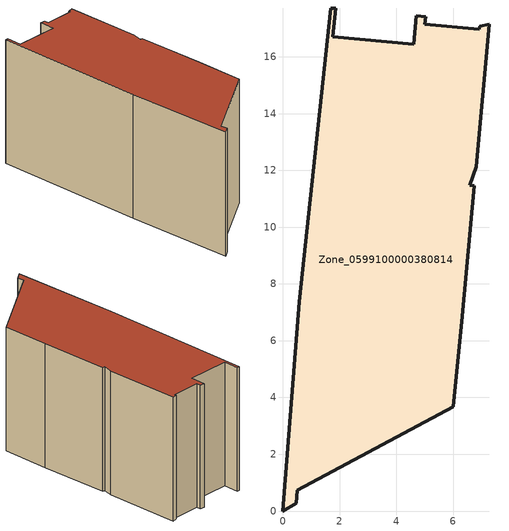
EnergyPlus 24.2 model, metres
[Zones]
Zone_0599100000380814
 floor ground (C_G): 6.75,11.46 6.32,6.86 6.01,3.68 0.5,0.74 0.48,0.27 0,0 0.59,7.37 1.7,17.72 1.86,17.7 1.76,16.71 4.62,16.45 4.71,17.45 5.03,17.42 5,17.14 6.93,16.97 6.94,17.08 7.27,17.14 6.81,12.12 6.58,11.47 z0
 wall outside (C_F): 6.93,16.97 5,17.14 5.03,17.42 4.71,17.45 4.62,16.45 1.76,16.71 1.86,17.7 1.7,17.72 0.59,7.37 0,0 0.48,0.27 0.5,0.74 6.01,3.68 6.32,6.86 6.75,11.46 6.58,11.47 6.81,12.12 7.27,17.14 6.94,17.08 6.93,16.97 z0:8.16
 roof outside (C_R): 0.5,0.74 6.01,3.68 6.32,6.86 6.75,11.46 6.58,11.47 6.81,12.12 7.27,17.14 6.94,17.08 6.93,16.97 5,17.14 5.03,17.42 4.71,17.45 4.62,16.45 1.76,16.71 1.86,17.7 1.7,17.72 0.59,7.37 0,0 0.48,0.27 z8.16
[BUILDING]
Pand.0599100000380814: North Axis=0; Terrain=City; Loads Convergence Tolerance Value=0.04; Temperature Convergence Tolerance Value=0.4; Solar Distribution=FullExterior; Maximum Number of Warmup Days=25; Minimum Number of Warmup Days=1
[Site:Location]
Rotterdam.The.Hague.AP_ZH_NLD Design_Conditions: Latitude=51.96; Longitude=4.45; Time Zone=1; Elevation=-4.5
[SITE:GROUNDTEMPERATURE:BUILDINGSURFACE]
18, 18, 18, 18, 18, 18, 18, 18, 18, 18, 18, 18
[MATERIAL] Thermal Absorptance=0.9; Solar Absorptance=0.7; Visible Absorptance=0.7
Name | Roughness | Thickness | Conductivity | Density | Specific Heat
G.TC.1992-2005 | MediumSmooth | 0.15 | 0.06 | 540 | 1210
F.TC.1992-2005 | Rough | 0.3 | 0.12 | 1920 | 840
R.TC.1992-2005 | MediumRough | 0.2 | 0.08 | 1500 | 1000
[CONSTRUCTION]
C_G: G.TC.1992-2005
C_F: F.TC.1992-2005
C_R: R.TC.1992-2005
[ZONE]
Zone_0599100000380814: Type=1; Multiplier=1; Ceiling Height=Autocalculate; Volume=Autocalculate; Floor Area=autocalculate; Part of Total Floor Area=Yes
[ZONEINFILTRATION:DESIGNFLOWRATE]
Infil_Zone_0599100000380814: Zone or ZoneList or Space or SpaceList=Zone_0599100000380814; Schedule=AlwaysOn; Design Flow Rate Calculation Method=Flow/Area; Flow Rate per Floor Area=0.0015; Constant Term Coefficient=1; Temperature Term Coefficient=0; Velocity Term Coefficient=0; Velocity Squared Term Coefficient=0
[HVACTEMPLATE:ZONE:IDEALLOADSAIRSYSTEM]
Zone_0599100000380814: Maximum Heating Supply Air Temperature=50; Minimum Cooling Supply Air Temperature=13; Maximum Heating Supply Air Humidity Ratio=0.0156; Minimum Cooling Supply Air Humidity Ratio=0.0077; Heating Limit=NoLimit; Cooling Limit=NoLimit; Dehumidification Control Type=ConstantSensibleHeatRatio; Cooling Sensible Heat Ratio=0.7; Dehumidification Setpoint=60; Humidification Control Type=None; Humidification Setpoint=30; Outdoor Air Method=None; Outdoor Air Flow Rate per Person=0.00944; Outdoor Air Flow Rate per Zone Floor Area=0; Outdoor Air Flow Rate per Zone=0; Demand Controlled Ventilation Type=None; Outdoor Air Economizer Type=NoEconomizer; Heat Recovery Type=None; Sensible Heat Recovery Effectiveness=0.7; Latent Heat Recovery Effectiveness=0.65
[ZONECONTROL:THERMOSTAT]
ThermostatControl_Zone_0599100000380814: Zone or ZoneList=Zone_0599100000380814; Control Type Schedule=DualSetpointControlType; Control 1=Thermostat_Zone_0599100000380814; Temperature Difference Between Cutout And Setpoint=0
[THERMOSTATSETPOINT:DUALSETPOINT]
Thermostat_Zone_0599100000380814: Heating Setpoint Temperature Schedule=HeatingSetpoint_Zone_0599100000380814; Cooling Setpoint Temperature Schedule=CoolingSetpoint_Zone_0599100000380814
[SCHEDULE:COMPACT]
HeatingSetpoint_Zone_0599100000380814: Through: 12/31, For: AllDays, Until: 24:00, 21
CoolingSetpoint_Zone_0599100000380814: Through: 12/31, For: AllDays, Until: 24:00, 24
DualSetpointControlType: Through: 12/31, For: AllDays, Until: 24:00, 4
AlwaysOn: Through: 12/31, For: AllDays, Until: 24:00, 1
